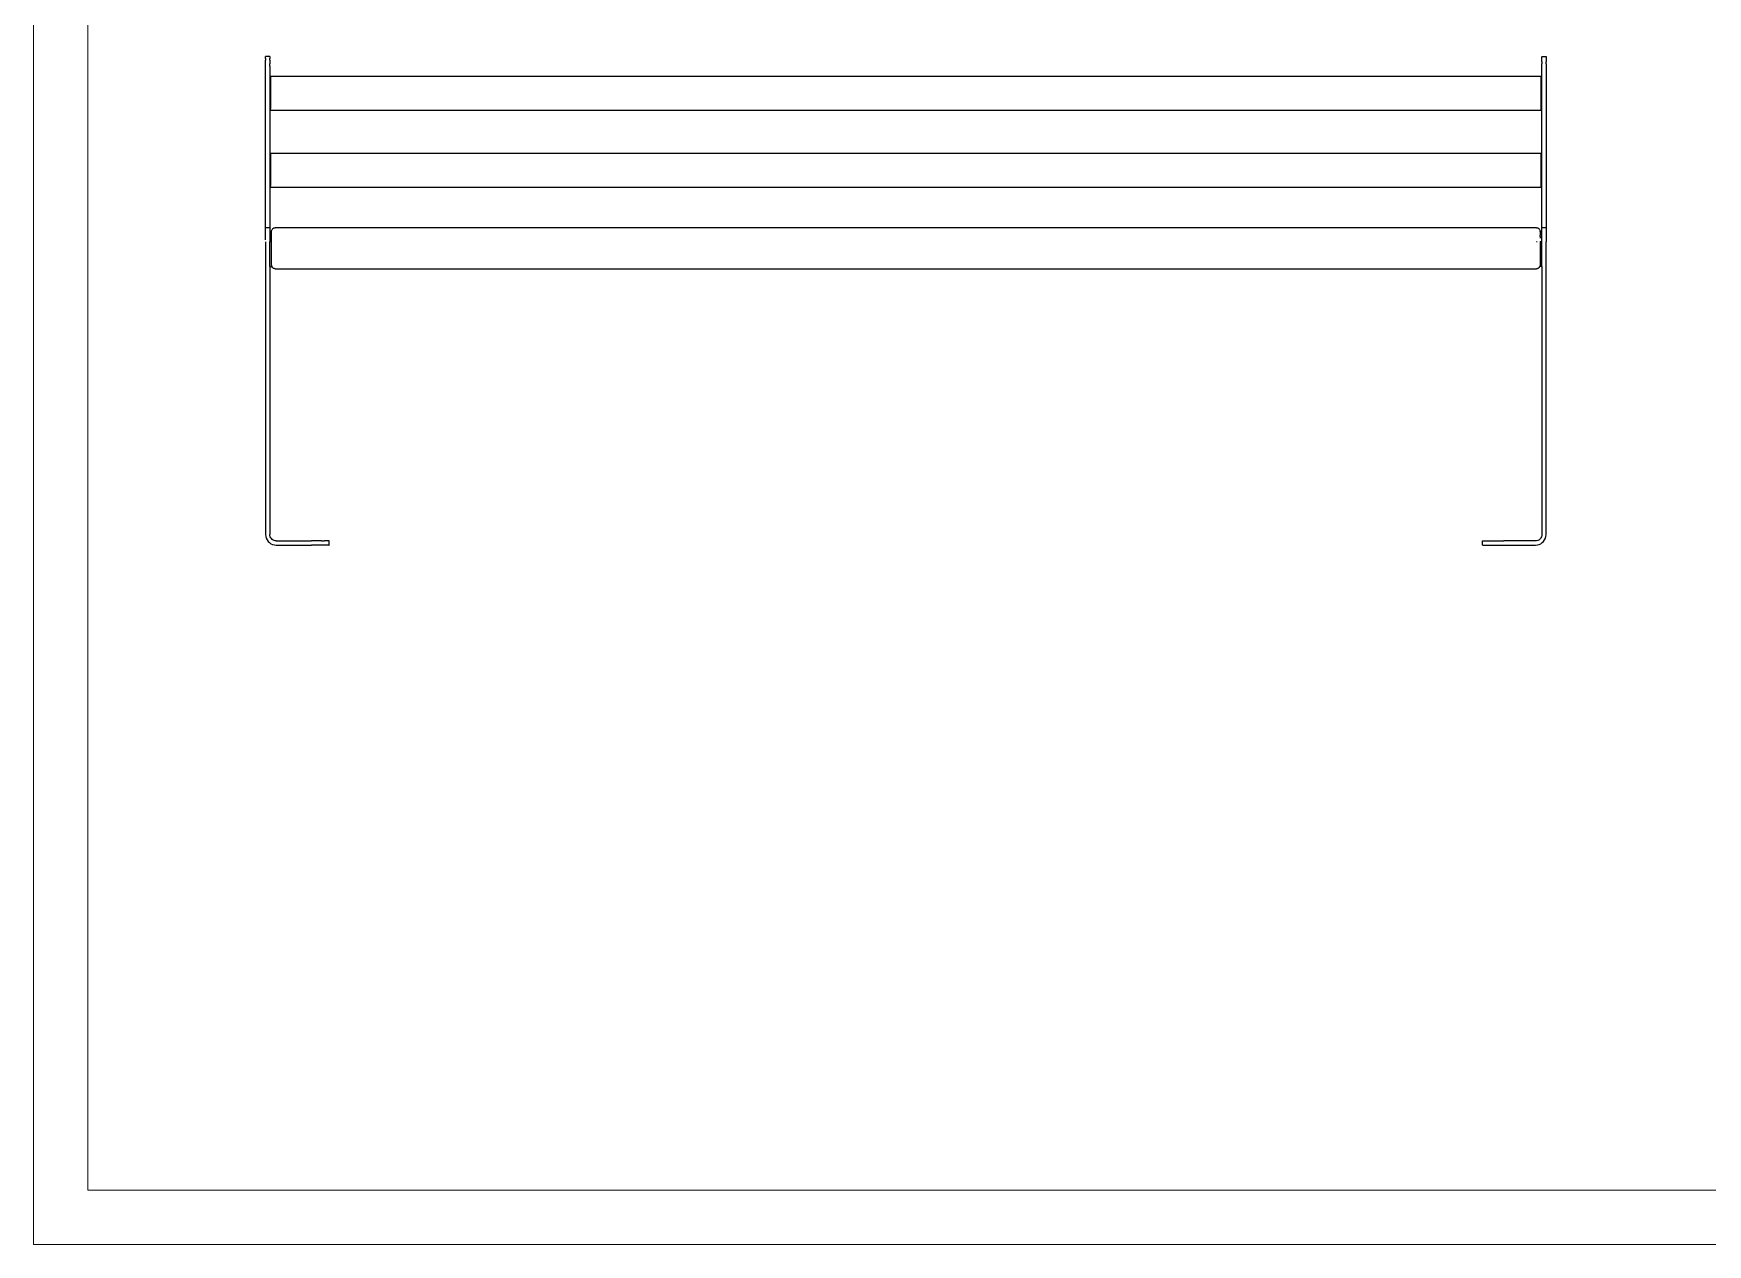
# Model space of a CAD drawing. Header units: millimetres. Extents: x 153 to 4750, y 92 to 3343.
# Drawn here: x 153 to 2533, y 92 to 1813 of the extents above; entities that cross this region are included whole.
import ezdxf

# ---------------------------------------------------------------- set-up
doc = ezdxf.new("R2010")
doc.units = ezdxf.units.MM
doc.layers.add('tabelka', color=155, linetype='Continuous')

msp = doc.modelspace()

# ---------------------------------------------------------------- linework, layer by layer
for p, q in [((482.8, 1780.2), (482.8, 1780.6)), ((488.8, 1780.6), (482.8, 1780.6)), ((482.8, 1779.1), (482.8, 1780.2)), ((482.8, 1777.5), (482.8, 1779.1)), ((482.8, 1777.5), (482.8, 1775.4)), ((482.8, 1772.9), (482.8, 1775.4)), ((482.8, 1770), (482.8, 1772.9)), ((482.8, 1766.8), (482.8, 1770)), ((482.8, 1537), (482.8, 1766.8)), ((488.8, 1780.6), (488.8, 1780.2)), ((488.8, 1780.2), (488.8, 1779.1)), ((488.8, 1779.1), (488.8, 1777.5)), ((488.8, 1775.4), (488.8, 1777.5)), ((488.8, 1775.4), (488.8, 1772.9)), ((488.8, 1772.9), (488.8, 1770)), ((488.8, 1766.8), (488.8, 1770)), ((488.8, 1766.8), (488.8, 1537)), ((2297.8, 1780.6), (2303.8, 1780.6)), ((2297.8, 1780.6), (2297.8, 1780.2)), ((2297.8, 1779.1), (2297.8, 1780.2)), ((2297.8, 1777.5), (2297.8, 1779.1)), ((2297.8, 1775.4), (2297.8, 1777.5)), ((2297.8, 1772.9), (2297.8, 1775.4)), ((2297.8, 1772.9), (2297.8, 1770)), ((2297.8, 1766.8), (2297.8, 1770)), ((2297.8, 1537), (2297.8, 1766.8)), ((2303.8, 1780.6), (2303.8, 1780.2)), ((2303.8, 1780.2), (2303.8, 1779.1)), ((2303.8, 1779.1), (2303.8, 1777.5)), ((2303.8, 1777.5), (2303.8, 1775.4)), ((2303.8, 1775.4), (2303.8, 1772.9)), ((2303.8, 1770), (2303.8, 1772.9)), ((2303.8, 1770), (2303.8, 1766.8)), ((2303.8, 1766.8), (2303.8, 1537)), ((489.8, 1752.4), (2296.8, 1752.4)), ((489.8, 1752.4), (489.8, 1751.9)), ((489.8, 1751.9), (489.8, 1750.5)), ((489.8, 1750.5), (489.8, 1748.6)), ((489.8, 1748.6), (489.8, 1746)), ((489.8, 1746), (489.8, 1742.8)), ((489.8, 1742.8), (489.8, 1739.3)), ((489.8, 1739.3), (489.8, 1735.3)), ((2296.8, 1751.9), (2296.8, 1752.4)), ((2296.8, 1750.5), (2296.8, 1751.9)), ((2296.8, 1748.6), (2296.8, 1750.5)), ((2296.8, 1746), (2296.8, 1748.6)), ((2296.8, 1742.8), (2296.8, 1746)), ((2296.8, 1739.3), (2296.8, 1742.8)), ((2296.8, 1735.3), (2296.8, 1739.3)), ((489.8, 1735.3), (489.8, 1731.2)), ((489.8, 1731.2), (489.8, 1727)), ((489.8, 1727), (489.8, 1722.8)), ((489.8, 1722.8), (489.8, 1718.8)), ((489.8, 1718.8), (489.8, 1715.1)), ((489.8, 1715.1), (489.8, 1711.8)), ((2296.8, 1731.2), (2296.8, 1735.3)), ((2296.8, 1727), (2296.8, 1731.2)), ((2296.8, 1722.8), (2296.8, 1727)), ((2296.8, 1718.8), (2296.8, 1722.8)), ((2296.8, 1715.1), (2296.8, 1718.8)), ((2296.8, 1711.8), (2296.8, 1715.1)), ((489.8, 1711.8), (489.8, 1708.9)), ((489.8, 1708.9), (489.8, 1706.7)), ((489.8, 1705.1), (489.8, 1706.7)), ((489.8, 1705.1), (489.8, 1704.2)), ((489.8, 1704.2), (489.8, 1704.1)), ((489.8, 1704.1), (2296.8, 1704.1)), ((2296.8, 1708.9), (2296.8, 1711.8)), ((2296.8, 1706.7), (2296.8, 1708.9)), ((2296.8, 1705.1), (2296.8, 1706.7)), ((2296.8, 1704.2), (2296.8, 1705.1)), ((2296.8, 1704.1), (2296.8, 1704.2)), ((489.8, 1643), (2296.8, 1643)), ((489.8, 1643), (489.8, 1642.4)), ((2296.8, 1642.4), (2296.8, 1643)), ((489.8, 1642.4), (489.8, 1641.1)), ((489.8, 1641.1), (489.8, 1639.1)), ((489.8, 1639.1), (489.8, 1636.5)), ((489.8, 1636.5), (489.8, 1633.4)), ((489.8, 1633.4), (489.8, 1629.8)), ((489.8, 1629.8), (489.8, 1625.9)), ((489.8, 1625.9), (489.8, 1621.8)), ((489.8, 1621.8), (489.8, 1617.6)), ((2296.8, 1641.1), (2296.8, 1642.4)), ((2296.8, 1639.1), (2296.8, 1641.1)), ((2296.8, 1636.5), (2296.8, 1639.1)), ((2296.8, 1633.4), (2296.8, 1636.5)), ((2296.8, 1629.8), (2296.8, 1633.4)), ((2296.8, 1625.9), (2296.8, 1629.8)), ((2296.8, 1621.8), (2296.8, 1625.9)), ((2296.8, 1617.6), (2296.8, 1621.8)), ((489.8, 1617.6), (489.8, 1613.4)), ((489.8, 1613.4), (489.8, 1609.4)), ((489.8, 1609.4), (489.8, 1605.7)), ((489.8, 1605.7), (489.8, 1602.3)), ((489.8, 1602.3), (489.8, 1599.5)), ((489.8, 1599.5), (489.8, 1597.3)), ((489.8, 1595.7), (489.8, 1597.3)), ((489.8, 1595.7), (489.8, 1594.8)), ((2296.8, 1613.4), (2296.8, 1617.6)), ((2296.8, 1609.4), (2296.8, 1613.4)), ((2296.8, 1605.7), (2296.8, 1609.4)), ((2296.8, 1602.3), (2296.8, 1605.7)), ((2296.8, 1599.5), (2296.8, 1602.3)), ((2296.8, 1597.3), (2296.8, 1599.5)), ((2296.8, 1595.7), (2296.8, 1597.3)), ((2296.8, 1594.8), (2296.8, 1595.7)), ((489.8, 1594.8), (489.8, 1594.7)), ((489.8, 1594.7), (2296.8, 1594.7)), ((2296.8, 1594.7), (2296.8, 1594.8)), ((488.8, 1537), (482.8, 1537)), ((482.8, 1537), (482.8, 1536.7)), ((482.8, 1536), (482.8, 1536.7)), ((482.8, 1534.8), (482.8, 1536)), ((482.8, 1533.1), (482.8, 1534.8)), ((482.8, 1531.1), (482.8, 1533.1)), ((482.8, 1528.7), (482.8, 1531.1)), ((482.8, 1526), (482.8, 1528.7)), ((482.8, 1523.1), (482.8, 1526)), ((488.8, 1537), (488.8, 1536.7)), ((488.8, 1536.7), (488.8, 1536)), ((488.8, 1536), (488.8, 1534.8)), ((488.8, 1534.8), (488.8, 1533.1)), ((488.8, 1533.1), (488.8, 1531.1)), ((488.8, 1531.1), (488.8, 1528.7)), ((488.8, 1528.7), (488.8, 1526)), ((488.8, 1526), (488.8, 1523.1)), ((491.3, 1532), (491.4, 1532.6)), ((491.3, 1531.1), (491.3, 1532)), ((491.3, 1529.9), (491.3, 1531.1)), ((491.3, 1528.4), (491.3, 1529.9)), ((491.3, 1526.6), (491.3, 1528.4)), ((491.3, 1524.4), (491.3, 1526.6)), ((491.3, 1522.1), (491.3, 1524.4)), ((491.4, 1532.8), (491.6, 1533.7)), ((491.4, 1532.6), (491.4, 1532.8)), ((491.6, 1533.7), (492, 1534.5)), ((492, 1534.5), (492.5, 1535.2)), ((492.5, 1535.2), (493.1, 1535.8)), ((493.1, 1535.8), (493.9, 1536.3)), ((493.9, 1536.3), (494.6, 1536.7)), ((494.6, 1536.7), (495.5, 1536.9)), ((495.5, 1536.9), (496.4, 1537)), ((2290.3, 1537), (496.4, 1537)), ((2290.3, 1537), (2291.2, 1536.9)), ((2291.2, 1536.9), (2292, 1536.7)), ((2292, 1536.7), (2292.8, 1536.3)), ((2292.8, 1536.3), (2293.5, 1535.8)), ((2293.5, 1535.8), (2294.1, 1535.2)), ((2294.1, 1535.2), (2294.6, 1534.5)), ((2294.6, 1534.5), (2295, 1533.7)), ((2295, 1533.7), (2295.2, 1532.8)), ((2295.2, 1532.6), (2295.2, 1532.8)), ((2295.2, 1532.6), (2295.3, 1532)), ((2295.3, 1532), (2295.3, 1531.7)), ((2295.3, 1531.7), (2295.3, 1531.6)), ((2295.3, 1531.1), (2295.3, 1531.6)), ((2295.3, 1531.1), (2295.3, 1529.9)), ((2295.3, 1529.9), (2295.3, 1528.4)), ((2295.3, 1528.4), (2295.3, 1526.6)), ((2295.3, 1524.4), (2295.3, 1526.6)), ((2295.3, 1524.4), (2295.3, 1522.1)), ((2297.8, 1536.7), (2297.8, 1537)), ((2303.8, 1537), (2297.8, 1537)), ((2297.8, 1536), (2297.8, 1536.7)), ((2297.8, 1534.8), (2297.8, 1536)), ((2297.8, 1533.1), (2297.8, 1534.8)), ((2297.8, 1531.1), (2297.8, 1533.1)), ((2297.8, 1528.7), (2297.8, 1531.1)), ((2297.8, 1526), (2297.8, 1528.7)), ((2297.8, 1523.1), (2297.8, 1526)), ((2303.8, 1537), (2303.8, 1536.7)), ((2303.8, 1536.7), (2303.8, 1536)), ((2303.8, 1536), (2303.8, 1534.8)), ((2303.8, 1534.8), (2303.8, 1533.1)), ((2303.8, 1533.1), (2303.8, 1531.1)), ((2303.8, 1531.1), (2303.8, 1528.7)), ((2303.8, 1528.7), (2303.8, 1526)), ((2303.8, 1526), (2303.8, 1523.1)), ((482.8, 1520.1), (482.8, 1523.1)), ((482.8, 1516.9), (482.8, 1101)), ((488.8, 1523.1), (488.8, 1520.1)), ((488.8, 1520.1), (488.8, 1516.9)), ((491.3, 1516.9), (488.8, 1516.9)), ((488.8, 1481.8), (488.8, 1516.9)), ((491.3, 1519.5), (491.3, 1522.1)), ((491.3, 1516.9), (491.3, 1519.5)), ((491.3, 1483.9), (491.3, 1516.9)), ((2291.1, 1516.9), (2290.3, 1516.9)), ((2294.8, 1516.9), (2295, 1516.9)), ((2295.1, 1516.9), (2295.2, 1516.9)), ((2295.2, 1516.9), (2295.3, 1516.9)), ((2295.3, 1516.9), (2295.3, 1483.9)), ((2297.8, 1516.9), (2295.3, 1516.9)), ((2297.8, 1520.1), (2297.8, 1523.1)), ((2297.8, 1516.9), (2297.8, 1520.1)), ((2297.8, 1507.1), (2297.8, 1516.9)), ((2297.8, 1506.9), (2297.8, 1507.1)), ((2297.8, 1481.8), (2297.8, 1506.9)), ((2303.8, 1523.1), (2303.8, 1520.1)), ((2303.8, 1520.1), (2303.8, 1516.9)), ((2303.8, 1101), (2303.8, 1516.9)), ((488.8, 1481.8), (491.8, 1481.8)), ((488.8, 1481.8), (488.8, 1101)), ((491.3, 1483.9), (491.4, 1483)), ((491.6, 1482.1), (491.4, 1483)), ((491.8, 1481.8), (491.6, 1482.1)), ((491.9, 1481.6), (491.8, 1481.8)), ((492, 1481.5), (491.9, 1481.6)), ((492, 1481.3), (492, 1481.5)), ((492, 1481.3), (492.1, 1481.2)), ((492.3, 1480.9), (492.1, 1481.2)), ((492.4, 1480.8), (492.3, 1480.9)), ((492.5, 1480.6), (492.4, 1480.8)), ((492.5, 1480.6), (492.7, 1480.5)), ((492.8, 1480.3), (492.7, 1480.5)), ((493, 1480.2), (492.8, 1480.3)), ((493, 1480.2), (493.1, 1480)), ((493.1, 1480), (493.3, 1479.9)), ((493.4, 1479.8), (493.3, 1479.9)), ((493.7, 1479.6), (493.4, 1479.8)), ((493.7, 1479.6), (493.9, 1479.5)), ((493.9, 1479.5), (493.9, 1479.5)), ((493.9, 1479.5), (494, 1479.5)), ((494.1, 1479.4), (494, 1479.5)), ((494.4, 1479.2), (494.1, 1479.4)), ((494.4, 1479.2), (494.6, 1479.1)), ((494.6, 1479.1), (494.7, 1479.1)), ((494.8, 1479.1), (494.7, 1479.1)), ((494.7, 1479.1), (494.7, 1479.1)), ((495.3, 1479), (494.8, 1479.1)), ((495.3, 1479), (495.5, 1478.9)), ((495.5, 1478.9), (495.5, 1478.9)), ((495.6, 1478.9), (495.5, 1478.9)), ((495.6, 1478.9), (495.7, 1478.9)), ((495.6, 1478.9), (495.6, 1478.9)), ((495.7, 1478.9), (495.8, 1478.9)), ((495.8, 1478.9), (495.9, 1478.9)), ((495.9, 1478.9), (496.1, 1478.9)), ((496.1, 1478.9), (496.4, 1478.8)), ((496.4, 1478.8), (2290.3, 1478.8)), ((2290.6, 1478.9), (2290.3, 1478.8)), ((2290.6, 1478.9), (2290.7, 1478.9)), ((2290.7, 1478.9), (2290.9, 1478.9)), ((2290.9, 1478.9), (2291, 1478.9)), ((2291, 1478.9), (2291.1, 1478.9)), ((2291.1, 1478.9), (2291.1, 1478.9)), ((2291.1, 1478.9), (2291.2, 1478.9)), ((2291.1, 1478.9), (2291.1, 1478.9)), ((2291.2, 1478.9), (2291.4, 1479)), ((2291.8, 1479.1), (2291.4, 1479)), ((2291.9, 1479.1), (2291.8, 1479.1)), ((2291.9, 1479.1), (2292, 1479.1)), ((2292.6, 1479.4), (2292, 1479.1)), ((2292, 1479.1), (2292, 1479.1)), ((2292.6, 1479.4), (2292.8, 1479.5)), ((2293.2, 1479.8), (2292.8, 1479.5)), ((2292.8, 1479.5), (2292.8, 1479.5)), ((2293.2, 1479.8), (2293.5, 1480)), ((2293.8, 1480.3), (2293.5, 1480)), ((2293.8, 1480.3), (2294.1, 1480.6)), ((2294.4, 1480.9), (2294.1, 1480.6)), ((2294.4, 1480.9), (2294.6, 1481.3)), ((2294.6, 1481.3), (2294.7, 1481.6)), ((2294.7, 1481.6), (2294.9, 1481.8)), ((2294.9, 1481.8), (2295, 1482.1)), ((2297.8, 1481.8), (2294.9, 1481.8)), ((2295.1, 1482.3), (2295, 1482.2)), ((2295, 1482.2), (2295, 1482.1)), ((2295.2, 1482.8), (2295.1, 1482.3)), ((2295.3, 1483.9), (2295.2, 1483.1)), ((2295.2, 1483.1), (2295.2, 1483)), ((2295.2, 1483), (2295.2, 1483)), ((2295.2, 1482.8), (2295.2, 1483)), ((2297.8, 1481.8), (2297.8, 1101)), ((482.8, 1101), (483.1, 1098.4)), ((483.1, 1098.4), (483.7, 1095.9)), ((483.7, 1095.9), (484.8, 1093.5)), ((489, 1099.4), (488.8, 1101)), ((489.4, 1097.9), (489, 1099.4)), ((490.1, 1096.5), (489.4, 1097.9)), ((491, 1095.2), (490.1, 1096.5)), ((492.1, 1094.1), (491, 1095.2)), ((2295.7, 1095.2), (2294.6, 1094.1)), ((2296.6, 1096.5), (2295.7, 1095.2)), ((2297.3, 1097.9), (2296.6, 1096.5)), ((2297.7, 1099.4), (2297.3, 1097.9)), ((2297.8, 1101), (2297.7, 1099.4)), ((2301.8, 1093.5), (2302.9, 1095.9)), ((2302.9, 1095.9), (2303.6, 1098.4)), ((2303.6, 1098.4), (2303.8, 1101)), ((484.8, 1093.5), (486.3, 1091.3)), ((486.3, 1091.3), (488.2, 1089.5)), ((488.2, 1089.5), (490.3, 1088)), ((490.3, 1088), (492.7, 1086.9)), ((493.4, 1093.2), (492.1, 1094.1)), ((492.7, 1086.9), (495.3, 1086.2)), ((494.8, 1092.5), (493.4, 1093.2)), ((496.3, 1092.1), (494.8, 1092.5)), ((495.3, 1086.2), (497.9, 1086)), ((497.9, 1092), (496.3, 1092.1)), ((497.9, 1092), (543, 1092)), ((497.9, 1086), (543, 1086)), ((543, 1092), (548.2, 1092)), ((543, 1086), (548.2, 1086)), ((553.2, 1092), (548.2, 1092)), ((553.2, 1086), (548.2, 1086)), ((558, 1092), (553.2, 1092)), ((558, 1086), (553.2, 1086)), ((562.3, 1092), (558, 1092)), ((562.3, 1086), (558, 1086)), ((562.3, 1092), (566, 1092)), ((566, 1086), (562.3, 1086)), ((569, 1092), (566, 1092)), ((569, 1086), (566, 1086)), ((571.2, 1092), (569, 1092)), ((571.2, 1086), (569, 1086)), ((572.6, 1092), (571.2, 1092)), ((572.6, 1086), (571.2, 1086)), ((573, 1092), (572.6, 1092)), ((572.6, 1086), (573, 1086)), ((573, 1086), (573, 1092)), ((2213.6, 1092), (2214.1, 1092)), ((2213.6, 1086), (2213.6, 1092)), ((2214.1, 1086), (2213.6, 1086)), ((2214.1, 1092), (2215.4, 1092)), ((2214.1, 1086), (2215.4, 1086)), ((2215.4, 1092), (2217.7, 1092)), ((2215.4, 1086), (2217.7, 1086)), ((2217.7, 1092), (2220.7, 1092)), ((2217.7, 1086), (2220.7, 1086)), ((2220.7, 1092), (2224.4, 1092)), ((2220.7, 1086), (2224.4, 1086)), ((2224.4, 1092), (2228.7, 1092)), ((2224.4, 1086), (2228.7, 1086)), ((2228.7, 1092), (2233.4, 1092)), ((2228.7, 1086), (2233.4, 1086)), ((2233.4, 1092), (2238.5, 1092)), ((2233.4, 1086), (2238.5, 1086)), ((2238.5, 1092), (2243.7, 1092)), ((2238.5, 1086), (2243.7, 1086)), ((2288.8, 1092), (2243.7, 1092)), ((2243.7, 1086), (2288.8, 1086)), ((2290.4, 1092.1), (2288.8, 1092)), ((2288.8, 1086), (2291.4, 1086.2)), ((2291.9, 1092.5), (2290.4, 1092.1)), ((2291.4, 1086.2), (2293.9, 1086.9)), ((2293.3, 1093.2), (2291.9, 1092.5)), ((2294.6, 1094.1), (2293.3, 1093.2)), ((2293.9, 1086.9), (2296.3, 1088)), ((2296.3, 1088), (2298.5, 1089.5)), ((2298.5, 1089.5), (2300.3, 1091.3)), ((2300.3, 1091.3), (2301.8, 1093.5))]:
    msp.add_line(p, q)
at = {"layer": 'tabelka', "lineweight": 5}
for points in [[(152.7, 3342.7), (4750.2, 3342.7), (4750.2, 91.9), (152.7, 91.9)], [(230.1, 3265.3), (4672.8, 3265.3), (4672.8, 169.3), (230.1, 169.3)]]:
    msp.add_lwpolyline(points, close=True, dxfattribs=at)

doc.saveas('drawing.dxf')
